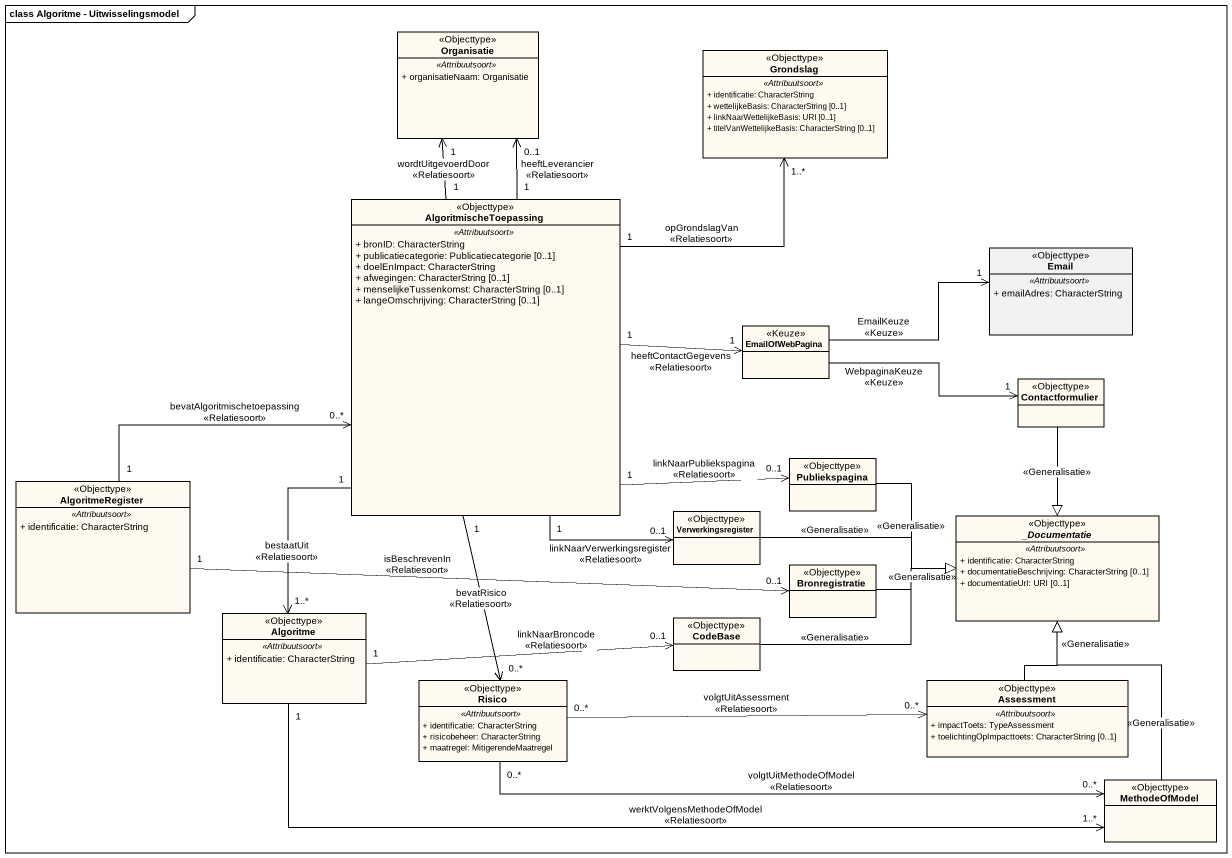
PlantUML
@startuml
mainframe class Algoritme - Uitwisselingsmodel
hide circle
hide empty members
skinparam classAttributeIconSize 0
class Organisatie <<Objecttype>> #FFFAF0 {
  .. <<Attribuutsoort>> ..
  + organisatieNaam: Organisatie
}
class Grondslag <<Objecttype>> #FFFAF0 {
  .. <<Attribuutsoort>> ..
  + identificatie: CharacterString
  + wettelijkeBasis: CharacterString [0..1]
  + linkNaarWettelijkeBasis: URI [0..1]
  + titelVanWettelijkeBasis: CharacterString [0..1]
}
class AlgoritmischeToepassing <<Objecttype>> #FFFAF0 {
  .. <<Attribuutsoort>> ..
  + bronID: CharacterString
  + publicatiecategorie: Publicatiecategorie [0..1]
  + doelEnImpact: CharacterString
  + afwegingen: CharacterString [0..1]
  + menselijkeTussenkomst: CharacterString [0..1]
  + langeOmschrijving: CharacterString [0..1]
}
class Email <<Objecttype>> {
  .. <<Attribuutsoort>> ..
  + emailAdres: CharacterString
}
class EmailOfWebPagina <<Keuze>> #FFFAF0
class Contactformulier <<Objecttype>> #FFFAF0
class Publiekspagina <<Objecttype>> #FFFAF0
class AlgoritmeRegister <<Objecttype>> #FFFAF0 {
  .. <<Attribuutsoort>> ..
  + identificatie: CharacterString
}
class Verwerkingsregister <<Objecttype>> #FFFAF0
abstract class "_Documentatie" as Documentatie <<Objecttype>> #FFFAF0 {
  .. <<Attribuutsoort>> ..
  + identificatie: CharacterString
  + documentatieBeschrijving: CharacterString [0..1]
  + documentatieUrl: URI [0..1]
}
class Bronregistratie <<Objecttype>> #FFFAF0
class Algoritme <<Objecttype>> #FFFAF0 {
  .. <<Attribuutsoort>> ..
  + identificatie: CharacterString
}
class CodeBase <<Objecttype>> #FFFAF0
class Risico <<Objecttype>> #FFFAF0 {
  .. <<Attribuutsoort>> ..
  + identificatie: CharacterString
  + risicobeheer: CharacterString
  + maatregel: MitigerendeMaatregel
}
class Assessment <<Objecttype>> #FFFAF0 {
  .. <<Attribuutsoort>> ..
  + impactToets: TypeAssessment
  + toelichtingOpImpacttoets: CharacterString [0..1]
}
class MethodeOfModel <<Objecttype>> #FFFAF0
AlgoritmischeToepassing "1" -up-> "1" Organisatie : wordtUitgevoerdDoor\n<<Relatiesoort>>
AlgoritmischeToepassing "1" -up-> "0..1" Organisatie : heeftLeverancier\n<<Relatiesoort>>
AlgoritmischeToepassing "1" -up-> "1..*" Grondslag : opGrondslagVan\n<<Relatiesoort>>
AlgoritmischeToepassing "1" -right-> "1" EmailOfWebPagina : heeftContactGegevens\n<<Relatiesoort>>
AlgoritmischeToepassing "1" -right-> "0..1" Publiekspagina : linkNaarPubliekspagina\n<<Relatiesoort>>
AlgoritmischeToepassing "1" --> "0..1" Verwerkingsregister : linkNaarVerwerkingsregister\n<<Relatiesoort>>
AlgoritmischeToepassing "1" --> "1..*" Algoritme : bestaatUit\n<<Relatiesoort>>
AlgoritmischeToepassing "1" --> "0..*" Risico : bevatRisico\n<<Relatiesoort>>
EmailOfWebPagina -right-> "1" Email : EmailKeuze\n<<Keuze>>
EmailOfWebPagina -right-> "1" Contactformulier : WebpaginaKeuze\n<<Keuze>>
Contactformulier --|> Documentatie : <<Generalisatie>>
Publiekspagina -right-|> Documentatie : <<Generalisatie>>
AlgoritmeRegister "1" -right-> "0..*" AlgoritmischeToepassing : bevatAlgoritmischetoepassing\n<<Relatiesoort>>
AlgoritmeRegister "1" -right-> "0..1" Bronregistratie : isBeschrevenIn\n<<Relatiesoort>>
Verwerkingsregister -right-|> Documentatie : <<Generalisatie>>
Bronregistratie -right-|> Documentatie : <<Generalisatie>>
Algoritme "1" -right-> "0..1" CodeBase : linkNaarBroncode\n<<Relatiesoort>>
Algoritme "1" -right-> "1..*" MethodeOfModel : werktVolgensMethodeOfModel\n<<Relatiesoort>>
CodeBase -right-|> Documentatie : <<Generalisatie>>
Risico "0..*" -right-> "0..*" Assessment : volgtUitAssessment\n<<Relatiesoort>>
Risico "0..*" -right-> "0..*" MethodeOfModel : volgtUitMethodeOfModel\n<<Relatiesoort>>
Assessment -up-|> Documentatie : <<Generalisatie>>
MethodeOfModel -up-|> Documentatie : <<Generalisatie>>
@enduml
